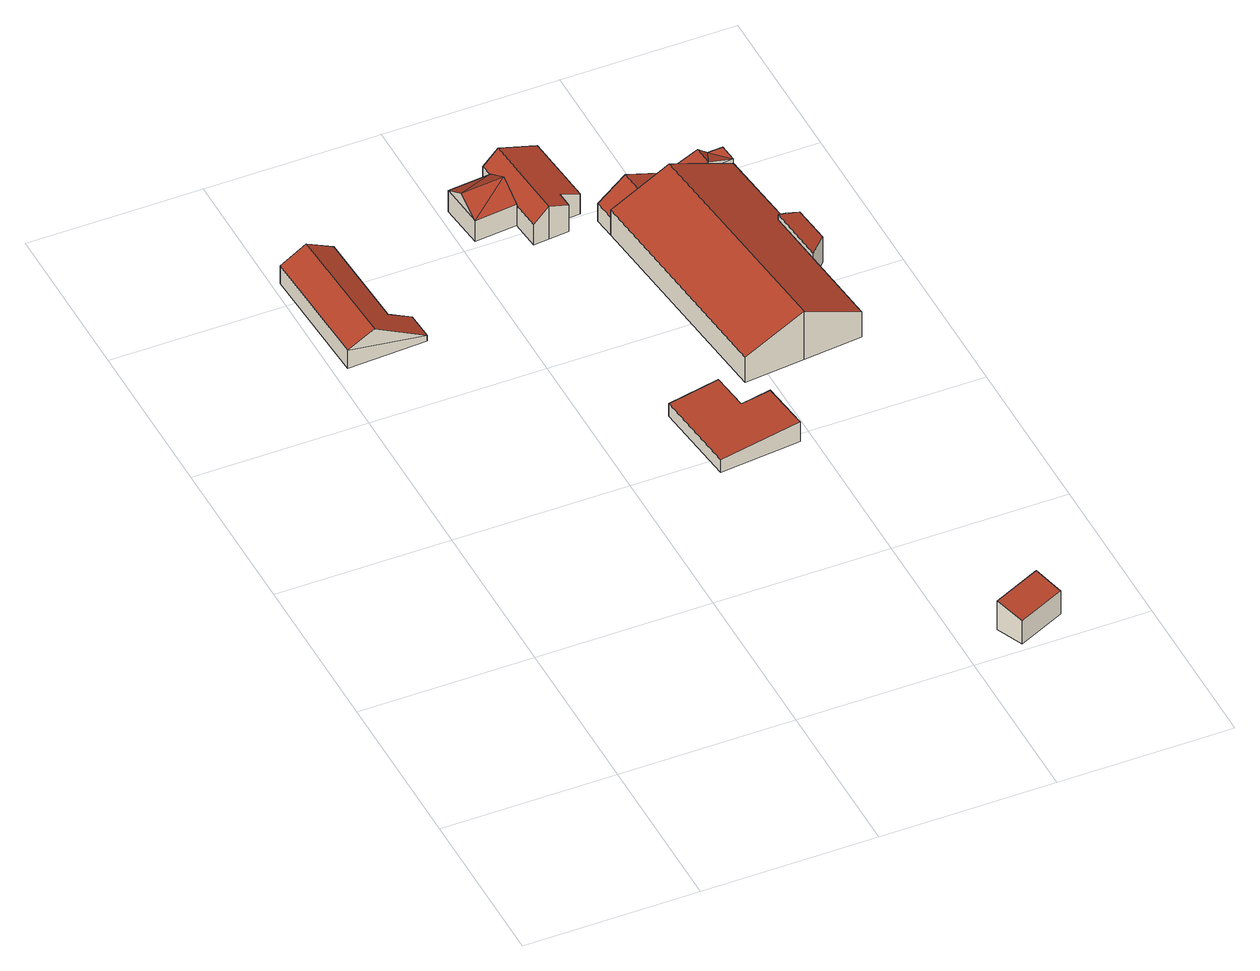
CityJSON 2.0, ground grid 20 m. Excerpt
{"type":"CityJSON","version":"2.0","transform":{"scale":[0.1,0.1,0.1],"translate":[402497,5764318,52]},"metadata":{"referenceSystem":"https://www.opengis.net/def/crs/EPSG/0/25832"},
"CityObjects":{
"building1":{"type":"Building","attributes":{"Gemeindeschluessel":"05515000","Geometrietyp2DReferenz":"3000","function":"31001_2700","roofType":"5000","measuredHeight":4.13},"geometry":[{"type":"Solid","lod":"2","boundaries":[[[[0,1,2,3]],[[4,5,1,0]],[[6,7,5,4]],[[8,9,7,6]],[[10,11,9,8]],[[3,2,11,10]],[[12,13,0,3]],[[8,6,4,13,12,10]],[[10,12,3]],[[0,13,4]],[[1,5,7,9,11,2]]]],"semantics":{"surfaces":[{"type":"WallSurface"},{"type":"RoofSurface"},{"type":"GroundSurface"}],"values":[[0,0,0,0,0,0,1,1,0,0,2]]}}]},
"building2":{"type":"Building","attributes":{"Gemeindeschluessel":"05515000","Geometrietyp2DReferenz":"3000","function":"31001_2700","roofType":"2100","measuredHeight":2.6},"geometry":[{"type":"Solid","lod":"2","boundaries":[[[[14,15,16,17]],[[18,19,15,14]],[[20,21,19,18]],[[22,23,21,20]],[[24,25,23,22]],[[17,16,25,24]],[[22,20,18,14,17,24]],[[15,19,21,23,25,16]]]],"semantics":{"surfaces":[{"type":"WallSurface"},{"type":"RoofSurface"},{"type":"GroundSurface"}],"values":[[0,0,0,0,0,0,1,2]]}}]},
"building3":{"type":"Building","attributes":{"Gemeindeschluessel":"05515000","Geometrietyp2DReferenz":"3000","function":"51009_1610","roofType":"2100","measuredHeight":3.87},"geometry":[{"type":"Solid","lod":"2","boundaries":[[[[26,27,28,29]],[[30,31,27,26]],[[32,33,31,30]],[[29,28,33,32]],[[30,26,29,32]],[[27,31,33,28]]]],"semantics":{"surfaces":[{"type":"WallSurface"},{"type":"RoofSurface"},{"type":"GroundSurface"}],"values":[[0,0,0,0,1,2]]}}]},
"building4":{"type":"Building","attributes":{"Gemeindeschluessel":"05515000","Geometrietyp2DReferenz":"3000","function":"31001_1000"},"children":["building4-1","building4-2"]},
"building4-1":{"type":"BuildingPart","attributes":{"roofType":"3100","measuredHeight":4.5},"parents":["building4"],"geometry":[{"type":"Solid","lod":"2","boundaries":[[[[34,35,36,37,38]],[[39,40,35,34]],[[41,42,43,40,39]],[[44,45,41]],[[41,39,44]],[[34,38,45]],[[45,44,34]],[[44,39,34]],[[45,38,41]],[[36,35,40,43]],[[42,41,38,37]],[[36,43,42,37]]]],"semantics":{"surfaces":[{"type":"WallSurface"},{"type":"RoofSurface"},{"type":"GroundSurface"},{"type":"ClosureSurface"}],"values":[[0,0,0,1,1,1,1,0,0,2,0,3]]}}]},
"building4-2":{"type":"BuildingPart","attributes":{"roofType":"3100","measuredHeight":4.45},"parents":["building4"],"geometry":[{"type":"Solid","lod":"2","boundaries":[[[[46,47,43,42]],[[48,49,47,46]],[[50,51,49,48]],[[52,53,51,50]],[[54,55,53,52]],[[56,57,55,54]],[[58,59,57,56]],[[60,61,59,58]],[[37,36,61,60]],[[56,54,52,50,48,58]],[[46,42,37,60,58,48]],[[47,49,51,53,55,57,59,61,36,43]],[[43,36,37,42]]]],"semantics":{"surfaces":[{"type":"WallSurface"},{"type":"RoofSurface"},{"type":"GroundSurface"},{"type":"ClosureSurface"}],"values":[[0,0,0,0,0,0,0,0,0,1,1,2,3]]}}]},
"building5":{"type":"Building","attributes":{"Gemeindeschluessel":"05515000","Geometrietyp2DReferenz":"3000","function":"31001_3060"},"children":["building5-1","building5-2","building5-3"]},
"building5-1":{"type":"BuildingPart","attributes":{"roofType":"3100","measuredHeight":6.56},"parents":["building5"],"geometry":[{"type":"Solid","lod":"2","boundaries":[[[[62,63,64,65]],[[66,67,63,62]],[[68,69,67,66]],[[70,71,72,69,68]],[[73,74,75,76,77]],[[78,79,74,73]],[[70,68,66,80]],[[62,65,81,78,73,77,80,66]],[[82,64,63,67,69,72,83,84,75,74,79]],[[79,78,81,82]],[[82,81,65,64]],[[85,71,70,80,86]],[[83,85,86,84]],[[83,72,71,85]],[[76,86,80,77]],[[86,76,75,84]]]],"semantics":{"surfaces":[{"type":"WallSurface"},{"type":"RoofSurface"},{"type":"GroundSurface"},{"type":"ClosureSurface"}],"values":[[0,0,0,0,0,0,1,1,2,3,3,0,3,3,0,3]]}}]},
"building5-2":{"type":"BuildingPart","attributes":{"roofType":"3100","measuredHeight":4.83},"parents":["building5"],"geometry":[{"type":"Solid","lod":"2","boundaries":[[[[76,75,87,88]],[[89,90,72,71]],[[91,92,90,89]],[[93,94,92,91]],[[95,96,94,93]],[[88,87,96,95]],[[89,71,85,91]],[[86,76,88,95,93,91,85]],[[75,84,83,72,90,92,94,96,87]],[[84,86,85,83]],[[75,76,86,84]],[[72,83,85,71]]]],"semantics":{"surfaces":[{"type":"WallSurface"},{"type":"RoofSurface"},{"type":"GroundSurface"},{"type":"ClosureSurface"}],"values":[[0,0,0,0,0,0,1,1,2,3,3,3]]}}]},
"building5-3":{"type":"BuildingPart","attributes":{"roofType":"2100","measuredHeight":4.11},"parents":["building5"],"geometry":[{"type":"Solid","lod":"2","boundaries":[[[[97,65,64,98,99]],[[100,101,79,78,102]],[[99,98,101,100]],[[102,103,97,99,100]],[[64,82,79,101,98]],[[81,65,97,103]],[[82,64,65,81]],[[78,81,103,102]],[[79,82,81,78]]]],"semantics":{"surfaces":[{"type":"WallSurface"},{"type":"RoofSurface"},{"type":"GroundSurface"},{"type":"ClosureSurface"}],"values":[[0,0,0,1,2,0,3,0,3]]}}]},
"building6":{"type":"Building","attributes":{"Gemeindeschluessel":"05515000","Geometrietyp2DReferenz":"3000","function":"51009_1610","roofType":"5000","measuredHeight":4.46},"geometry":[{"type":"Solid","lod":"2","boundaries":[[[[104,105,106,107]],[[108,109,105,104]],[[110,111,109,108]],[[112,113,111,110]],[[107,106,113,112]],[[114,115,108,104]],[[107,112,110]],[[114,107,110]],[[110,115,114]],[[108,115,110]],[[107,114,104]],[[105,109,111,113,106]]]],"semantics":{"surfaces":[{"type":"WallSurface"},{"type":"RoofSurface"},{"type":"GroundSurface"}],"values":[[0,0,0,0,0,1,1,1,1,0,0,2]]}}]}
},
"vertices":[
[9,834,31],[9,834,7],[16,686,7],[16,686,31],[71,838,31],[71,838,7],[77,720,31],[77,720,7],[105,722,15],[105,722,7],[107,690,15],[107,690,7],[47,687,48],[39,836,48],
[337,481,36],[337,481,14],[278,474,14],[278,474,31],[342,437,36],[342,437,14],[376,440,40],[376,440,14],[383,382,40],[383,382,14],[289,372,31],[289,372,14],
[441,32,54],[441,32,15],[455,1,15],[455,1,46],[497,58,54],[497,58,15],[510,27,46],[510,27,15],
[214,804,40],[214,804,12],[263,809,12],[263,809,39],[263,809,40],[209,858,40],[209,858,12],[259,863,40],[259,863,39],[259,863,12],[211,831,57],[261,836,57],
[257,878,39],[257,878,12],[275,880,56],[275,880,12],[321,884,39],[321,884,12],[329,798,39],[329,798,12],[306,796,48],[306,796,12],[307,778,48],[307,778,12],[284,776,56],[284,776,12],[266,774,39],[266,774,12],
[508,503,47],[508,503,13],[498,599,13],[498,599,47],[440,496,78],[440,496,13],[371,489,47],[371,489,13],[343,754,47],[343,754,37],[343,754,13],[488,770,44],[488,770,13],[434,764,13],[434,764,37],[434,764,68],[500,669,43],[500,669,13],[412,761,78],[491,668,47],[491,668,13],[375,757,13],[412,761,13],[375,757,61],[412,761,46],
[431,786,13],[431,786,37],[340,779,37],[340,779,13],[373,783,61],[373,783,13],[468,794,22],[468,794,13],[468,790,22],[468,790,13],
[498,599,54],[521,625,13],[521,625,47],[516,670,47],[516,670,13],[500,669,52],[491,668,54],
[434,764,50],[434,764,14],[488,770,14],[488,770,50],[431,786,50],[431,786,14],[468,790,50],[468,790,14],[486,791,50],[486,791,14],[459,767,59],[457,789,59]
]}
